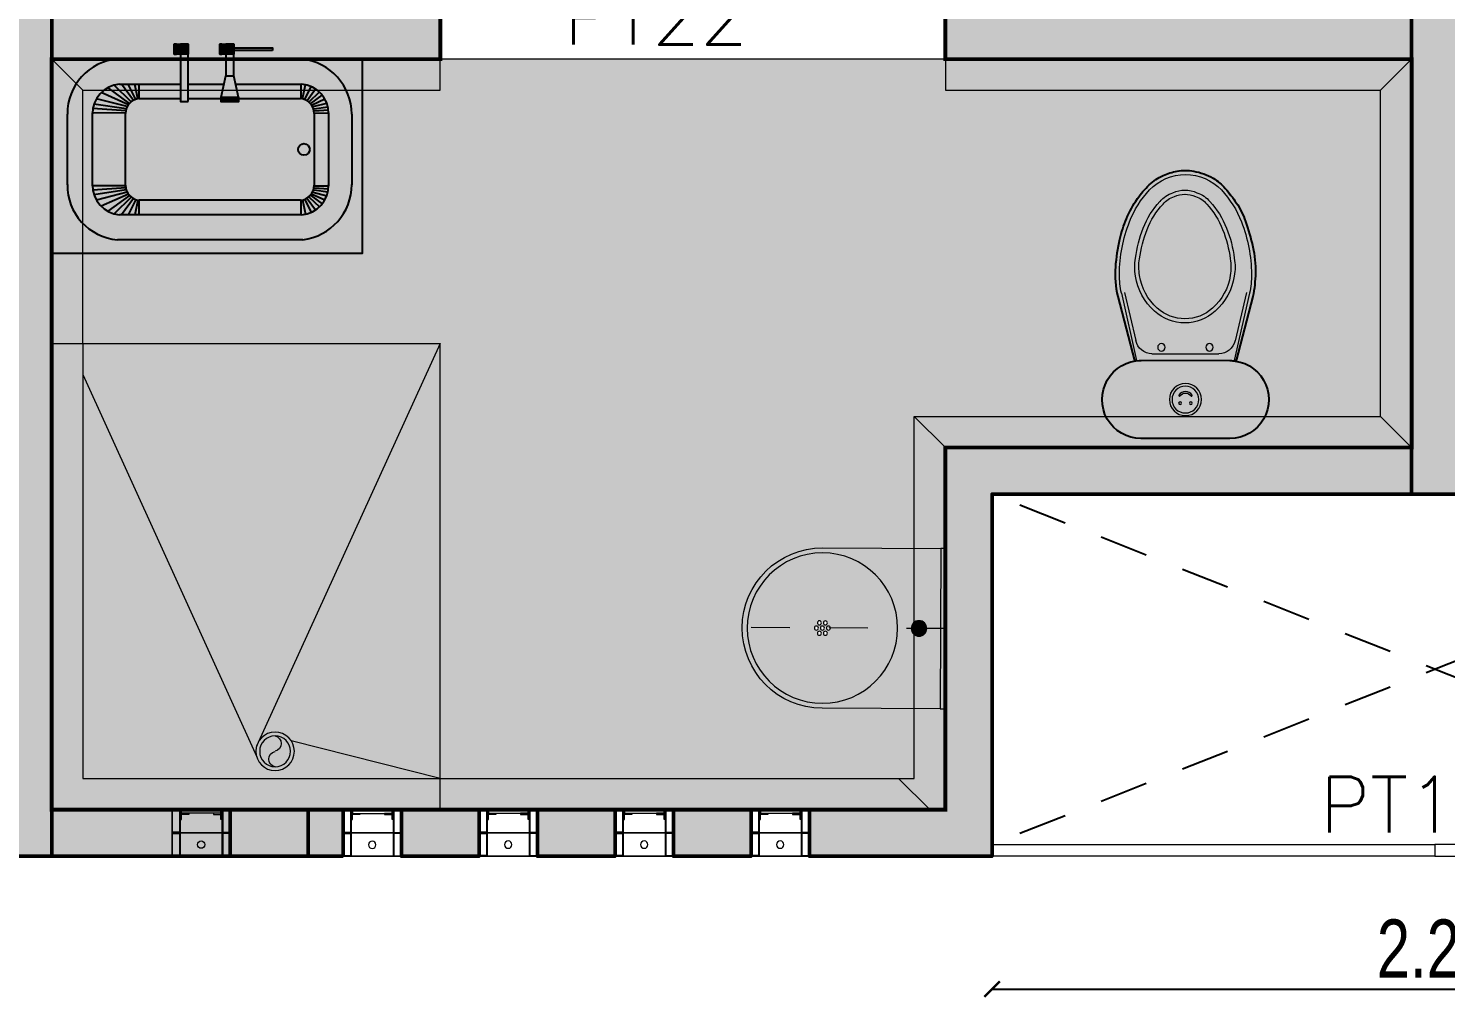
# Model space of a CAD drawing. Header units: metres. Extents: x 167 to 250, y 44 to 219.
# Drawn here: x 196.953 to 200.6, y 98.36 to 100.856 of the extents above; entities that cross this region are included whole.
import ezdxf

# ---------------------------------------------------------------- set-up
doc = ezdxf.new("R2010")
doc.units = ezdxf.units.M
doc.set_wipeout_variables(frame=1)
doc.linetypes.add('06-PT1-01$0$HIDDEN2', pattern=[0.1875, 0.125, -0.0625])
doc.linetypes.add('TRAZO_Y_PUNTO2', pattern=[0.5, 0.25, -0.125, 0, -0.125])
for name, color, linetype, lineweight in [('08', 8, 'Continuous', 0), ('A-MUEB-FIJO', 44, 'Continuous', 15), ('A-MURO', 7, 'Continuous', 50), ('A-PISO -ACHU', 55, 'Continuous', 0), ('A-PLAN-ACHU4', 251, 'Continuous', 5), ('A-PLAN-ACHU5', 252, 'Continuous', 5), ('A-PUER', 36, 'Continuous', 13), ('A_ACHURADO', 253, 'Continuous', 13), ('H_ACCESORIOS DESAGUES', 160, 'Continuous', 20), ('muros', 5, 'Continuous', 25), ('puntea', 253, '06-PT1-01$0$HIDDEN2', 25)]:
    doc.layers.add(name, color=color, linetype=linetype, lineweight=lineweight)
doc.layers.add('A_MOBILIARIO', color=8, linetype='Continuous')
doc.layers.add('A_TEXTO', color=130, linetype='Continuous')
doc.styles.add('CORDENADAS', font='romans.shx', dxfattribs={"height": 1})
doc.styles.add('ING_75', font='swisscl.ttf', dxfattribs={"height": 0.15})
doc.dimstyles.new('ESC_1_75_ING', dxfattribs={"dimtxt": 0.15, "dimasz": 0.04, "dimexe": 0, "dimexo": 0, "dimgap": 0.0263, "dimtad": 1, "dimzin": 4, "dimdsep": 46, "dimtxsty": 'ING_75', "dimblk": 'ARCHTICK', "dimcen": 0.06, "dimse1": 1, "dimse2": 1, "dimclrd": 256, "dimclre": 2, "dimclrt": 1, "dimadec": 0, "dimazin": 0, "dimtfac": 1, "dimtix": 1, "dimtmove": 2, "dimatfit": 3, "dimldrblk": 'ARCHTICK', "dimfxl": 0, "dimtvp": 1.75, "dimtolj": 1, "dimtzin": 4, "dimarcsym": 0})
pattern_1 = [(0, (0, -0.231), (0, 6.985), [5.08, -1.905]), (90, (0, -0.231), (-6.985, 4e-16), [5.08, -1.905])]
pattern_2 = [(0, (0, 0), (0, 6.985), [5.08, -1.905]), (90, (0, 0), (-6.985, 4e-16), [5.08, -1.905])]
pattern_3 = [(0, (5e-13, -0.625), (0, 6.985), [5.08, -1.905]), (90, (5e-13, -0.625), (-6.985, 4e-16), [5.08, -1.905])]

# ---------------------------------------------------------------- blocks, each defined once
blk = doc.blocks.new('Ventana')
at = {"layer": 'A-PLAN-ACHU4', "lineweight": 0}
blk.add_lwpolyline([(70.0113, 22.3045), (70.0113, 22.1845), (69.8613, 22.1845), (69.8613, 22.3045)], close=True, dxfattribs=at)
at = {"layer": 'A-PLAN-ACHU5', "lineweight": 0}
for points in [[(69.8613, 22.2445), (69.8613, 22.3045), (69.8822, 22.3045), (69.8822, 22.2445)], [(69.8628, 22.246), (69.8628, 22.303), (69.8807, 22.303), (69.8807, 22.246)], [(69.9076, 22.3045), (69.8822, 22.3045), (69.8822, 22.2791), (69.8854, 22.2791), (69.8854, 22.3013), (69.9076, 22.3013)], [(69.9905, 22.2445), (69.9905, 22.3045), (69.8822, 22.3045), (69.8822, 22.2445)], [(69.8854, 22.295), (69.9044, 22.295), (69.9044, 22.2918), (69.8854, 22.2918)], [(69.9651, 22.3045), (69.9905, 22.3045), (69.9905, 22.2791), (69.9873, 22.2791), (69.9873, 22.3013), (69.9651, 22.3013)], [(69.9873, 22.295), (69.9683, 22.295), (69.9683, 22.2918), (69.9873, 22.2918)], [(70.0113, 22.2445), (70.0113, 22.3045), (69.9905, 22.3045), (69.9905, 22.2445)], [(70.0098, 22.246), (70.0098, 22.303), (69.992, 22.303), (69.992, 22.246)], [(69.8613, 22.1845), (69.8613, 22.2445), (69.8822, 22.2445), (69.8822, 22.1845)], [(69.8628, 22.186), (69.8628, 22.243), (69.8807, 22.243), (69.8807, 22.186)], [(69.9905, 22.1845), (69.9905, 22.2445), (69.8822, 22.2445), (69.8822, 22.1845)], [(70.0113, 22.1845), (70.0113, 22.2445), (69.9905, 22.2445), (69.9905, 22.1845)], [(70.0098, 22.186), (70.0098, 22.243), (69.992, 22.243), (69.992, 22.186)]]:
    blk.add_lwpolyline(points, close=True, dxfattribs=at)
at = {"layer": 'A-PLAN-ACHU5', "lineweight": 0, "elevation": 0}
blk.add_lwpolyline([(69.8854, 22.3013), (69.9873, 22.3013), (69.9873, 22.295), (69.8854, 22.295)], close=True, dxfattribs=at)
at = {"layer": 'A-PLAN-ACHU5', "lineweight": 0}
blk.add_circle((69.9363, 22.2142), 0.00952, dxfattribs=at)
blk = doc.blocks.new('lavam_sm-001-p')
blk.add_wipeout([(0, 0.2065), (0.3165, 0.2065), (0.3402, 0.2051), (0.3583, 0.2022), (0.3818, 0.1959), (0.3995, 0.1891), (0.4136, 0.1823), (0.4256, 0.1753), (0.4448, 0.1618), (0.4518, 0.156), (0.4593, 0.1492), (0.4675, 0.1409), (0.4746, 0.1329), (0.4823, 0.123), (0.4965, 0.1012), (0.5002, 0.0944), (0.505, 0.0842), (0.5095, 0.0735), (0.5127, 0.0643), (0.5151, 0.0565), (0.5171, 0.0488), (0.5184, 0.0431), (0.5204, 0.0327), (0.5213, 0.0261), (0.5221, 0.0196), (0.5226, 0.0126), (0.5229, 0.006), (0.523, 0), (0.5225, -0.0138), (0.5216, -0.0242), (0.5201, -0.0343), (0.5194, -0.0382), (0.5182, -0.0444), (0.5168, -0.0502), (0.5117, -0.0673), (0.5117, -0.0673), (0.5094, -0.0736), (0.5075, -0.0784), (0.5053, -0.0837), (0.5025, -0.0896), (0.5007, -0.0933), (0.4974, -0.0995), (0.4949, -0.1039), (0.4862, -0.1176), (0.4818, -0.1238), (0.4798, -0.1264), (0.4798, -0.1264), (0.4749, -0.1325), (0.4724, -0.1354), (0.4693, -0.1389), (0.4664, -0.1421), (0.4626, -0.1459), (0.4564, -0.1519), (0.4537, -0.1543), (0.4479, -0.1593), (0.4432, -0.163), (0.4327, -0.1707), (0.4258, -0.1752), (0.4222, -0.1774), (0.4191, -0.1792), (0.4121, -0.183), (0.4085, -0.1849), (0.396, -0.1906), (0.396, -0.1906), (0.3806, -0.1963), (0.3751, -0.198), (0.3652, -0.2007), (0.3567, -0.2026), (0.3504, -0.2037), (0.3348, -0.2057), (0.3348, -0.2057), (0.2306, -0.2065), (0.2068, -0.2065), (0.1906, -0.2065), (0.1647, -0.2065), (0.139, -0.2065), (0, -0.2065)])
h = blk.add_hatch(color=255)
h.dxf.hatch_style = 1
h.paths.add_polyline_path([(0, 0.2065), (0.0129, 0.2065), (0.0129, -0.2065), (0, -0.2065)])
h = blk.add_hatch(color=255)
h.dxf.hatch_style = 1
edge = h.paths.add_edge_path()
edge.add_line((0.0129, 0.2065), (0.0129, -0.2065))
edge.add_line((0.0129, -0.2065), (0.3165, -0.2065))
edge.add_arc((0.3165, 0), 0.2065, 270, 450)
edge.add_line((0.3165, 0.2065), (0.0129, 0.2065))
edge = h.paths.add_edge_path(flags=16)
edge.add_arc((0.3165, 0), 0.1936, 0, 360)
h = blk.add_hatch(color=255)
h.dxf.hatch_style = 1
edge = h.paths.add_edge_path()
edge.add_arc((0.3165, 0), 0.1936, 0, 360)
edge = h.paths.add_edge_path(flags=16)
edge.add_arc((0.3088, 0.0134), 0.00516, 0, 360)
edge = h.paths.add_edge_path(flags=16)
edge.add_arc((0.3242, 0.0134), 0.00516, 0, 360)
edge = h.paths.add_edge_path(flags=17)
edge.add_arc((0.332, 0), 0.00516, 0, 360)
edge = h.paths.add_edge_path(flags=16)
edge.add_arc((0.3242, -0.0134), 0.00516, 0, 360)
edge = h.paths.add_edge_path(flags=16)
edge.add_arc((0.3088, -0.0134), 0.00516, 0, 360)
edge = h.paths.add_edge_path(flags=16)
edge.add_arc((0.301, 0), 0.00516, 0, 360)
edge = h.paths.add_edge_path(flags=17)
edge.add_arc((0.3165, 0), 0.00516, 0, 360)
h = blk.add_hatch(color=253)
h.dxf.hatch_style = 1
edge = h.paths.add_edge_path()
edge.add_arc((0.0679, 0), 0.02, 0, 360)
blk.add_lwpolyline([(0, 0.2065), (0.0129, 0.2065), (0.0129, -0.2065), (0, -0.2065)], close=True)
blk.add_lwpolyline([(0.0129, 0.2065), (0.0129, -0.2065), (0.3165, -0.2065, 1), (0.3165, 0.2065)], format="xyb", close=True)
at = {"color": 252, "linetype": 'TRAZO_Y_PUNTO2', "ltscale": 0.1}
blk.add_lwpolyline([(0, 0), (0.582, 0.0008)], dxfattribs=at)
for centre, radius in [((0.3165, 0), 0.1936), ((0.0679, 0), 0.02)]:
    blk.add_circle(centre, radius)
at = {"color": 251, "lineweight": 0}
for centre in [(0.301, 0), (0.3088, 0.0134), (0.3165, 0), (0.3242, 0.0134), (0.332, 0), (0.3088, -0.0134), (0.3242, -0.0134)]:
    blk.add_circle(centre, 0.00516, dxfattribs=at)
blk = doc.blocks.new('LAVACOLAS PLANTA')
at = {"layer": 'A_MOBILIARIO', "true_color": 0xffffff}
h = blk.add_hatch(color=7, dxfattribs=at)
h.dxf.hatch_style = 1
h.paths.add_polyline_path([(3251.4888, 1626.7587), (3251.4814, 1626.7587), (3251.4814, 1626.7237), (3251.4888, 1626.7237)])
h = blk.add_hatch(color=7, dxfattribs=at)
h.dxf.hatch_style = 1
h.paths.add_polyline_path([(3251.5027, 1626.7587), (3251.4888, 1626.7587), (3251.4888, 1626.7237), (3251.5027, 1626.7237)])
h = blk.add_hatch(color=7, dxfattribs=at)
h.dxf.hatch_style = 1
h.paths.add_polyline_path([(3251.5297, 1626.7587), (3251.5027, 1626.7587), (3251.5027, 1626.7237), (3251.5297, 1626.7237)])
h = blk.add_hatch(color=7, dxfattribs=at)
h.dxf.hatch_style = 1
h.paths.add_polyline_path([(3251.6454, 1626.7587), (3251.6379, 1626.7587), (3251.6379, 1626.7237), (3251.6454, 1626.7237)])
h = blk.add_hatch(color=7, dxfattribs=at)
h.dxf.hatch_style = 1
h.paths.add_polyline_path([(3251.6593, 1626.7587), (3251.6454, 1626.7587), (3251.6454, 1626.7237), (3251.6593, 1626.7237)])
h = blk.add_hatch(color=7, dxfattribs=at)
h.dxf.hatch_style = 1
h.paths.add_polyline_path([(3251.6862, 1626.7587), (3251.6593, 1626.7587), (3251.6593, 1626.7237), (3251.6862, 1626.7237)])
h = blk.add_hatch(color=7, dxfattribs=at)
h.dxf.hatch_style = 1
h.paths.add_polyline_path([(3251.8195, 1626.7454), (3251.6862, 1626.7454), (3251.6862, 1626.7371), (3251.8195, 1626.7371)])
h = blk.add_hatch(color=7, dxfattribs=at)
h.dxf.hatch_style = 1
h.paths.add_polyline_path([(3251.9217, 1626.707), (3251.2864, 1626.707, 0.396254), (3251.1131, 1626.5173), (3251.1131, 1626.2745, 0.395263), (3251.2855, 1626.0845), (3251.9245, 1626.0844, 0.377674), (3252.0933, 1626.276), (3252.0933, 1626.5157, 0.382911)])
h = blk.add_hatch(dxfattribs=at)
h.set_pattern_fill('ANGLE')
h.set_pattern_definition(pattern_1)
h.paths.add_polyline_path([(3251.4888, 1626.7178), (3251.4814, 1626.7178), (3251.4814, 1626.6828), (3251.4888, 1626.6828)])
h = blk.add_hatch(dxfattribs=at)
h.set_pattern_fill('ANGLE')
h.set_pattern_definition(pattern_3)
h.paths.add_polyline_path([(3251.4888, 1626.7178), (3251.4814, 1626.7178), (3251.4814, 1626.6828), (3251.4888, 1626.6828)])
h = blk.add_hatch(dxfattribs=at)
h.set_pattern_fill('ANGLE')
h.set_pattern_definition(pattern_1)
h.paths.add_polyline_path([(3251.5027, 1626.7178), (3251.4888, 1626.7178), (3251.4888, 1626.6828), (3251.5027, 1626.6828)])
h = blk.add_hatch(dxfattribs=at)
h.set_pattern_fill('ANGLE')
h.set_pattern_definition(pattern_3)
h.paths.add_polyline_path([(3251.5027, 1626.7178), (3251.4888, 1626.7178), (3251.4888, 1626.6828), (3251.5027, 1626.6828)])
h = blk.add_hatch(color=7, dxfattribs=at)
h.dxf.hatch_style = 1
h.paths.add_polyline_path([(3251.5297, 1626.7237), (3251.5027, 1626.7237), (3251.5027, 1626.5612), (3251.5297, 1626.5612)])
h = blk.add_hatch(dxfattribs=at)
h.set_pattern_fill('ANGLE')
h.set_pattern_definition(pattern_1)
h.paths.add_polyline_path([(3251.5297, 1626.7178), (3251.5027, 1626.7178), (3251.5027, 1626.6828), (3251.5297, 1626.6828)])
h = blk.add_hatch(dxfattribs=at)
h.set_pattern_fill('ANGLE')
h.set_pattern_definition(pattern_3)
h.paths.add_polyline_path([(3251.5297, 1626.7178), (3251.5027, 1626.7178), (3251.5027, 1626.6828), (3251.5297, 1626.6828)])
h = blk.add_hatch(dxfattribs=at)
h.set_pattern_fill('ANGLE')
h.set_pattern_definition(pattern_1)
h.paths.add_polyline_path([(3251.5297, 1626.6828), (3251.5027, 1626.6828), (3251.5027, 1626.5203), (3251.5297, 1626.5203)])
h = blk.add_hatch(dxfattribs=at)
h.set_pattern_fill('ANGLE')
h.set_pattern_definition(pattern_3)
h.paths.add_polyline_path([(3251.5297, 1626.6828), (3251.5027, 1626.6828), (3251.5027, 1626.5203), (3251.5297, 1626.5203)])
h = blk.add_hatch(dxfattribs=at)
h.set_pattern_fill('ANGLE')
h.set_pattern_definition(pattern_1)
h.paths.add_polyline_path([(3251.6454, 1626.7178), (3251.6379, 1626.7178), (3251.6379, 1626.6828), (3251.6454, 1626.6828)])
h = blk.add_hatch(dxfattribs=at)
h.set_pattern_fill('ANGLE')
h.set_pattern_definition(pattern_3)
h.paths.add_polyline_path([(3251.6454, 1626.7178), (3251.6379, 1626.7178), (3251.6379, 1626.6828), (3251.6454, 1626.6828)])
h = blk.add_hatch(dxfattribs=at)
h.set_pattern_fill('ANGLE')
h.set_pattern_definition(pattern_1)
h.paths.add_polyline_path([(3251.6593, 1626.7178), (3251.6454, 1626.7178), (3251.6454, 1626.6828), (3251.6593, 1626.6828)])
h = blk.add_hatch(dxfattribs=at)
h.set_pattern_fill('ANGLE')
h.set_pattern_definition(pattern_3)
h.paths.add_polyline_path([(3251.6593, 1626.7178), (3251.6454, 1626.7178), (3251.6454, 1626.6828), (3251.6593, 1626.6828)])
h = blk.add_hatch(color=7, dxfattribs=at)
h.dxf.hatch_style = 1
h.paths.add_polyline_path([(3251.6862, 1626.7237), (3251.6593, 1626.7237), (3251.6593, 1626.6497), (3251.6862, 1626.6497)])
h = blk.add_hatch(dxfattribs=at)
h.set_pattern_fill('ANGLE')
h.set_pattern_definition(pattern_1)
h.paths.add_polyline_path([(3251.6862, 1626.7178), (3251.6593, 1626.7178), (3251.6593, 1626.6828), (3251.6862, 1626.6828)])
h = blk.add_hatch(dxfattribs=at)
h.set_pattern_fill('ANGLE')
h.set_pattern_definition(pattern_3)
h.paths.add_polyline_path([(3251.6862, 1626.7178), (3251.6593, 1626.7178), (3251.6593, 1626.6828), (3251.6862, 1626.6828)])
h = blk.add_hatch(dxfattribs=at)
h.set_pattern_fill('ANGLE')
h.set_pattern_definition(pattern_1)
h.paths.add_polyline_path([(3251.6862, 1626.6828), (3251.6593, 1626.6828), (3251.6593, 1626.6087), (3251.6862, 1626.6087)])
h = blk.add_hatch(dxfattribs=at)
h.set_pattern_fill('ANGLE')
h.set_pattern_definition(pattern_3)
h.paths.add_polyline_path([(3251.6862, 1626.6828), (3251.6593, 1626.6828), (3251.6593, 1626.6087), (3251.6862, 1626.6087)])
h = blk.add_hatch(dxfattribs=at)
h.set_pattern_fill('ANGLE')
h.set_pattern_definition(pattern_1)
h.paths.add_polyline_path([(3251.8195, 1626.7044), (3251.6862, 1626.7044), (3251.6862, 1626.6961), (3251.8195, 1626.6961)])
h = blk.add_hatch(dxfattribs=at)
h.set_pattern_fill('ANGLE')
h.set_pattern_definition(pattern_3)
h.paths.add_polyline_path([(3251.8195, 1626.7044), (3251.6862, 1626.7044), (3251.6862, 1626.6961), (3251.8195, 1626.6961)])
h = blk.add_hatch(dxfattribs=at)
h.set_pattern_fill('ANGLE')
h.set_pattern_definition(pattern_2)
h.paths.add_polyline_path([(3252.0633, 1626.5221, 0.386522), (3251.9245, 1626.6706), (3251.2907, 1626.6707, 0.394923), (3251.1496, 1626.52), (3251.1496, 1626.2715, 0.390683), (3251.2884, 1626.1209), (3251.9245, 1626.1209, 0.394857), (3252.0633, 1626.2737)])
h = blk.add_hatch(dxfattribs=at)
h.set_pattern_fill('ANGLE')
h.set_pattern_definition(pattern_2)
h.paths.add_polyline_path([(3252.0633, 1626.5173, 0.395749), (3251.9245, 1626.6706), (3251.2892, 1626.6706, 0.397231), (3251.1496, 1626.5173), (3251.1496, 1626.2742, 0.395787), (3251.2884, 1626.1209), (3251.9245, 1626.1209, 0.394857), (3252.0633, 1626.2737)])
h = blk.add_hatch(color=7, dxfattribs=at)
h.dxf.hatch_style = 1
h.paths.add_polyline_path([(3251.6862, 1626.6497), (3251.6593, 1626.6497), (3251.6434, 1626.5762), (3251.7022, 1626.5762)])
h = blk.add_hatch(dxfattribs=at)
h.set_pattern_fill('ANGLE')
h.set_pattern_definition(pattern_1)
h.paths.add_polyline_path([(3251.6862, 1626.6087), (3251.6593, 1626.6087), (3251.6434, 1626.5353), (3251.7022, 1626.5353)])
h = blk.add_hatch(dxfattribs=at)
h.set_pattern_fill('ANGLE')
h.set_pattern_definition(pattern_3)
h.paths.add_polyline_path([(3251.6862, 1626.6087), (3251.6593, 1626.6087), (3251.6434, 1626.5353), (3251.7022, 1626.5353)])
h = blk.add_hatch(color=7, dxfattribs=at)
h.dxf.hatch_style = 1
h.paths.add_polyline_path([(3251.7022, 1626.5762), (3251.6434, 1626.5762), (3251.6434, 1626.5601), (3251.7022, 1626.5601)])
h = blk.add_hatch(dxfattribs=at)
h.set_pattern_fill('ANGLE')
h.set_pattern_definition(pattern_1)
h.paths.add_polyline_path([(3251.7022, 1626.5353), (3251.6434, 1626.5353), (3251.6434, 1626.5192), (3251.7022, 1626.5192)])
h = blk.add_hatch(dxfattribs=at)
h.set_pattern_fill('ANGLE')
h.set_pattern_definition(pattern_3)
h.paths.add_polyline_path([(3251.7022, 1626.5353), (3251.6434, 1626.5353), (3251.6434, 1626.5192), (3251.7022, 1626.5192)])
at = {"layer": 'A_MOBILIARIO'}
for points in [[(3251.5297, 1626.7587), (3251.5297, 1626.7237), (3251.4814, 1626.7237), (3251.4814, 1626.7587)], [(3251.4814, 1626.7587), (3251.4814, 1626.7237), (3251.4888, 1626.7237), (3251.4888, 1626.7587)], [(3251.5297, 1626.5612), (3251.5297, 1626.7587), (3251.5027, 1626.7587), (3251.5027, 1626.5612)], [(3251.6379, 1626.7587), (3251.6379, 1626.7237), (3251.6454, 1626.7237), (3251.6454, 1626.7587)], [(3251.6862, 1626.7587), (3251.6862, 1626.7237), (3251.6379, 1626.7237), (3251.6379, 1626.7587)], [(3251.8195, 1626.7371), (3251.6862, 1626.7371), (3251.6862, 1626.7454), (3251.8195, 1626.7454)], [(3251.6434, 1626.5762), (3251.7022, 1626.5762), (3251.7022, 1626.5601), (3251.6434, 1626.5601)]]:
    blk.add_lwpolyline(points, close=True, dxfattribs=at)
for points in [[(3251.6862, 1626.6497), (3251.6862, 1626.7587), (3251.6593, 1626.7587), (3251.6593, 1626.6497)], [(3251.2864, 1626.707), (3251.5027, 1626.707)], [(3251.5297, 1626.707), (3251.6593, 1626.707)], [(3251.6862, 1626.707), (3251.9217, 1626.707)], [(3251.6434, 1626.5762), (3251.6593, 1626.6497)], [(3251.6593, 1626.6497), (3251.6862, 1626.6497)], [(3251.7022, 1626.5762), (3251.6862, 1626.6497)], [(3251.3234, 1626.55), (3251.2295, 1626.5918)], [(3251.3269, 1626.5543), (3251.2526, 1626.6089)], [(3251.3329, 1626.5599), (3251.2739, 1626.6174)], [(3251.2925, 1626.6207), (3251.5027, 1626.6207)], [(3251.3404, 1626.5649), (3251.2998, 1626.6207)], [(3251.3485, 1626.5684), (3251.3227, 1626.6207)], [(3251.3562, 1626.5703), (3251.345, 1626.6207)], [(3251.3606, 1626.5709), (3251.3606, 1626.6207)], [(3251.5297, 1626.6207), (3251.653, 1626.6207)], [(3251.6925, 1626.6207), (3251.9204, 1626.6207)], [(3251.9188, 1626.5709), (3251.9188, 1626.6207)], [(3251.9231, 1626.5703), (3251.9339, 1626.6187)], [(3251.9309, 1626.5684), (3251.9527, 1626.6126)], [(3251.9389, 1626.5649), (3251.9678, 1626.6045)], [(3251.9464, 1626.5599), (3251.9813, 1626.5938)], [(3251.3144, 1626.5284), (3251.2009, 1626.5365)], [(3251.316, 1626.5353), (3251.2047, 1626.5517)], [(3251.3194, 1626.5435), (3251.2132, 1626.5707)], [(3251.3606, 1626.5709), (3251.5027, 1626.5709)], [(3251.5297, 1626.5709), (3251.6434, 1626.5709)], [(3251.6593, 1626.5762), (3251.6862, 1626.5762)], [(3251.7022, 1626.5709), (3251.9164, 1626.5709)], [(3251.9525, 1626.5543), (3251.9914, 1626.5829)], [(3251.956, 1626.55), (3252.0003, 1626.5697)], [(3251.96, 1626.5435), (3252.0069, 1626.5555)], [(3251.9634, 1626.5353), (3252.0108, 1626.5423)], [(3251.1131, 1626.2742), (3251.1131, 1626.5173)], [(3251.1996, 1626.2697), (3251.1996, 1626.5217)], [(3251.3137, 1626.5212), (3251.1996, 1626.5217)], [(3251.3137, 1626.267), (3251.3137, 1626.5191)], [(3251.9633, 1626.5217), (3251.9633, 1626.2697)], [(3251.965, 1626.5284), (3252.0127, 1626.5318)], [(3251.9657, 1626.5212), (3252.0133, 1626.5214)], [(3252.0133, 1626.5217), (3252.0133, 1626.2697)], [(3252.0933, 1626.5173), (3252.0933, 1626.2742)], [(3251.3137, 1626.2702), (3251.1996, 1626.2697)], [(3251.3144, 1626.263), (3251.2009, 1626.255)], [(3251.316, 1626.2561), (3251.2047, 1626.2397)], [(3251.3194, 1626.2479), (3251.2132, 1626.2208)], [(3251.96, 1626.2479), (3252.0069, 1626.2359)], [(3251.9634, 1626.2561), (3252.0108, 1626.2491)], [(3251.965, 1626.263), (3252.0127, 1626.2596)], [(3251.9657, 1626.2702), (3252.0133, 1626.27)], [(3251.3234, 1626.2415), (3251.2295, 1626.1997)], [(3251.3269, 1626.2372), (3251.2526, 1626.1825)], [(3251.3329, 1626.2315), (3251.2739, 1626.174)], [(3251.3404, 1626.2266), (3251.2998, 1626.1707)], [(3251.3485, 1626.223), (3251.3227, 1626.1707)], [(3251.3562, 1626.2211), (3251.345, 1626.1707)], [(3251.3606, 1626.1709), (3251.3606, 1626.2207)], [(3251.9164, 1626.2206), (3251.3606, 1626.2206)], [(3251.9188, 1626.1709), (3251.9188, 1626.2207)], [(3251.9231, 1626.2211), (3251.9339, 1626.1727)], [(3251.9309, 1626.223), (3251.9527, 1626.1788)], [(3251.9389, 1626.2266), (3251.9678, 1626.187)], [(3251.9464, 1626.2315), (3251.9813, 1626.1976)], [(3251.9525, 1626.2372), (3251.9914, 1626.2086)], [(3251.956, 1626.2415), (3252.0003, 1626.2218)], [(3251.9204, 1626.1707), (3251.2925, 1626.1707)], [(3251.9245, 1626.0844), (3251.2855, 1626.0845)]]:
    blk.add_lwpolyline(points, dxfattribs=at)
blk.add_circle((3251.9283, 1626.3957), 0.0199, dxfattribs=at)
for centre, radius, start, end in [((3251.3007, 1626.52), 0.1876, 94.3534, 180.8181), ((3251.901, 1626.5157), 0.1924, 0.4751, 83.8077), ((3251.3007, 1626.52), 0.1011, 94.641, 181.0131), ((3251.9123, 1626.52), 0.1011, 358.9869, 85.359), ((3251.3648, 1626.52), 0.0511, 94.641, 181.0131), ((3251.9123, 1626.52), 0.0511, 358.9869, 85.359), ((3251.3007, 1626.2715), 0.1876, 178.9869, 265.359), ((3251.3007, 1626.2715), 0.1011, 178.9869, 265.359), ((3251.3648, 1626.2715), 0.0511, 178.9869, 265.359), ((3251.9123, 1626.2715), 0.0511, 274.641, 1.0131), ((3251.9123, 1626.2715), 0.1011, 274.641, 1.0131), ((3251.9001, 1626.276), 0.1932, 277.239, 359.6001)]:
    blk.add_arc(centre, radius, start, end, dxfattribs=at)
blk = doc.blocks.new('sifon')
at = {"lineweight": 0, "transparency": 33554508}
blk.add_hatch(color=252, dxfattribs=at).paths.add_polyline_path([(0, 0, -0.810345), (0, 0.0397, -1), (0, -0.0397, 0.786303)])
at = {"color": 252, "lineweight": 0}
for radius in [0.0495, 0.0397]:
    blk.add_circle((0, 0), radius, dxfattribs=at)
for centre, radius, start, end in [((0.0042, 0.0199, 0), 0.0203, 101.9608, 258.0384), ((-0.0048, -0.0199, 0), 0.0204, 283.6434, 76.3558)]:
    blk.add_arc(centre, radius, start, end, dxfattribs=at)
blk = doc.blocks.new('Baño Niño')
at = {"layer": 'A_ACHURADO', "true_color": 0xffffff}
h = blk.add_hatch(color=7, dxfattribs=at)
h.dxf.hatch_style = 1
h.paths.add_polyline_path([(0.0829, -0.005), (-0.0829, -0.005, 1), (-0.0829, -0.1502), (0.0829, -0.1502, 1)])
h.paths.add_polyline_path([(0.0947, -0.1502), (-0.0947, -0.1502), (-0.1257, -0.2696, 0.041632), (-0.1302, -0.3001, 0.015351), (-0.1305, -0.3113, 0.012293), (-0.1301, -0.3252, 0.03871), (-0.1223, -0.3769, 0.032417), (-0.1113, -0.4119, 0.004366), (-0.11, -0.415, 0.05095), (-0.0896, -0.4525, 0.033971), (-0.0732, -0.4726, 0.012034), (-0.0676, -0.4783, 0.07869), (-0.0418, -0.4956, 0.061763), (-0.0155, -0.5037, 0.039178), (0, -0.5049, 0.039109), (0.0155, -0.5037, 0.089224), (0.0514, -0.4906, 0.068002), (0.0723, -0.4737, 0.003797), (0.0742, -0.4715, 0.030058), (0.0947, -0.4447, 0.050849), (0.112, -0.4099, 0.027883), (0.1255, -0.3625, 0.043283), (0.1305, -0.3138, 0.046588), (0.1257, -0.2696)])
for points in [[(0.0829, -0.1502, 1), (0.0829, -0.005), (-0.0829, -0.005, 1), (-0.0829, -0.1502)], [(-0.091, -0.1502), (-0.0947, -0.1502), (-0.1257, -0.2696, 0.075478), (-0.1301, -0.3252, 0.03871), (-0.1223, -0.3769, 0.043116), (-0.11, -0.415, 0.05095), (-0.0896, -0.4525, 0.051053), (-0.0676, -0.4783, 0.086604), (-0.0418, -0.4956, 0.061763), (-0.0155, -0.5037, 0.08632), (0.0155, -0.5037, 0.089224), (0.0514, -0.4906, 0.08292), (0.0742, -0.4715, 0.030058), (0.0947, -0.4447, 0.064909), (0.112, -0.4101, 0.02795), (0.1255, -0.3625, 0.059134), (0.1305, -0.3138, 0.046588), (0.1257, -0.2696), (0.0947, -0.1502), (0.091, -0.1502)]]:
    blk.add_lwpolyline(points, format="xyb")
at = {"layer": '08'}
for p, q in [((-0.0947, -0.1502), (-0.1257, -0.2696)), ((-0.1196, -0.276), (-0.091, -0.1502)), ((-0.0947, -0.1502), (0.0947, -0.1502)), ((0.0864, -0.1502), (-0.0864, -0.1502)), ((0.1196, -0.276), (0.091, -0.1502)), ((-0.0625, -0.1631), (0.0625, -0.1631)), ((-0.1136, -0.2773), (-0.0925, -0.1875)), ((0.1136, -0.2773), (0.0925, -0.1875))]:
    blk.add_line(p, q, dxfattribs=at)
blk.add_lwpolyline([(-0.0123, -0.0859, -1), (-0.0101, -0.0844, 0.532505), (0.0101, -0.0844, -1), (0.0123, -0.0859, -0.532505)], format="xyb", close=True, dxfattribs=at)
for centre, radius in [((0, -0.0776), 0.03), ((0, -0.0776), 0.025), ((-0.0101, -0.0708), 0.00261), ((0.0101, -0.0708), 0.00261), ((-0.0449, -0.1751), 0.00691), ((0.0449, -0.1751), 0.00691)]:
    blk.add_circle(centre, radius, dxfattribs=at)
for centre, radius, start, end in [((-0.0625, -0.1938), 0.0306, 90, 168.2955), ((0.0625, -0.1938), 0.0306, 11.7045, 90), ((-0.0007, -0.3055), 0.0849, 90.22, 132.0881), ((-0.0007, -0.3055), 0.0773, 90.22, 132.1143), ((-0.0014, -0.3055), 0.0849, 47.9119, 89.78), ((-0.0014, -0.3055), 0.0773, 47.8857, 89.78), ((0.0146, -0.324), 0.1089, 131.5556, 171.5984), ((0.0146, -0.324), 0.1013, 131.5355, 171.6682), ((-0.0167, -0.324), 0.1013, 8.3318, 48.4645), ((-0.0167, -0.324), 0.1089, 8.4016, 48.4444), ((0.0504, -0.3113), 0.1809, 166.7026, 180), ((0.0504, -0.3113), 0.1736, 168.2955, 180), ((-0.0504, -0.3113), 0.1736, 0, 11.7045), ((-0.0504, -0.3113), 0.1809, 0, 13.2974), ((0.1526, -0.3093), 0.2831, 180.4, 201.2568), ((0.1526, -0.3093), 0.2757, 180.4107, 201.2568), ((-0.0008, -0.3248), 0.0938, 169.7483, 190.0458), ((-0.0008, -0.3248), 0.0862, 169.6666, 190.1778), ((-0.0013, -0.3248), 0.0862, 349.8222, 10.3334), ((-0.0013, -0.3248), 0.0938, 349.9542, 10.2517), ((-0.1526, -0.3093), 0.2757, 338.7432, 359.5893), ((-0.1526, -0.3093), 0.2831, 338.7432, 359.6), ((0.1293, -0.3137), 0.2242, 187.0265, 201.9681), ((0.1293, -0.3137), 0.2165, 186.9727, 201.9889), ((-0.1314, -0.3137), 0.2165, 338.0111, 353.0273), ((-0.1314, -0.3137), 0.2242, 338.0319, 352.9735), ((0.0602, -0.3449), 0.1409, 200.7562, 223.6176), ((-0.0624, -0.3449), 0.1409, 316.3824, 339.2438), ((0.0669, -0.3426), 0.1912, 201.2568, 223.2845), ((0.0669, -0.3426), 0.1838, 201.2568, 223.2845), ((0.0602, -0.3449), 0.1485, 200.788, 223.4696), ((-0.0624, -0.3449), 0.1485, 316.5304, 339.212), ((-0.0669, -0.3426), 0.1838, 316.7155, 338.7432), ((-0.0669, -0.3426), 0.1912, 316.7155, 338.7432), ((-0.0097, -0.4173), 0.0481, 218.1678, 253.4343), ((-0.0097, -0.4173), 0.0405, 217.6826, 254.1454), ((0.0076, -0.4173), 0.0405, 285.8546, 322.3174), ((0.0076, -0.4173), 0.0481, 286.5657, 321.8322), ((0, -0.4056), 0.0993, 223.2845, 270), ((0, -0.4056), 0.0919, 223.2845, 270), ((0, -0.4112), 0.0572, 245.849, 268.9719), ((0, -0.4112), 0.0496, 245.2602, 268.9719), ((-0.0021, -0.4112), 0.0496, 271.0281, 294.7398), ((-0.0021, -0.4112), 0.0572, 271.0281, 294.151), ((0, -0.4056), 0.0919, 270, 316.7155), ((0, -0.4056), 0.0993, 270, 316.7155)]:
    blk.add_arc(centre, radius, start, end, dxfattribs=at)
blk = doc.blocks.new('_ArchTick')
at = {"color": 0, "linetype": 'ByBlock', "const_width": 0.15}
blk.add_lwpolyline([(-0.5, -0.5), (0.5, 0.5)], dxfattribs=at)
blk = doc.blocks.new('*D843')
at = {"layer": 'Defpoints', "color": 0, "transparency": 16777216}
for p in [(199.433, 98.7247), (201.713, 98.7247), (201.713, 98.3826)]:
    blk.add_point(p, dxfattribs=at)
at = {"layer": 'muros', "lineweight": -2, "transparency": 16777216}
blk.add_line((199.433, 98.3826), (201.713, 98.3826), dxfattribs=at)
at = {"layer": 'muros', "lineweight": -2, "transparency": 16777216, "xscale": 0.04, "yscale": 0.04, "zscale": 0.04, "rotation": 180}
blk.add_blockref('_ArchTick', (199.433, 98.3826), dxfattribs=at)
at = {"layer": 'muros', "lineweight": -2, "transparency": 16777216, "xscale": 0.04, "yscale": 0.04, "zscale": 0.04}
blk.add_blockref('_ArchTick', (201.713, 98.3826), dxfattribs=at)
at = {"layer": 'muros', "color": 1, "transparency": 16777216, "insert": (200.573, 98.4857), "char_height": 0.15, "attachment_point": 5, "style": 'ING_75'}
blk.add_mtext('\\A1;2.28', dxfattribs=at)

msp = doc.modelspace()

# ---------------------------------------------------------------- hatches: boundary and pattern name
at = {"layer": 'A-PISO -ACHU', "true_color": 0xc3d9df, "transparency": 33554534}
h = msp.add_hatch(color=254, dxfattribs=at)
h.dxf.hatch_style = 1
h.paths.add_polyline_path([(199.313, 98.8447), (199.313, 99.7769), (200.513, 99.7769), (200.513, 100.7769), (199.313, 100.7769), (198.013, 100.7769), (197.013, 100.7769), (197.013, 98.8447)])
at = {"layer": 'A-PLAN-ACHU5'}
h = msp.add_hatch(dxfattribs=at)
h.set_pattern_fill('AR-CONC', color=256, scale=0.0005, angle=180)
h.set_pattern_definition([(230, (216.02908, -81.53634), (-0.091092334, 0.007969543), [0.009525, -0.104775]), (175, (216.02908, -81.53634), (0.01762171, -0.095528423), [0.00762, -0.08382029]), (280.451445, (216.02149, -81.53567), (-0.073470624, -0.087558876), [0.008095004, -0.08904512]), (226.1842, (216.02908, -81.56174), (-0.13553952, 0.021021164), [0.0142875, -0.1571625]), (276.63556, (216.01779, -81.55998), (-0.11870207, -0.12371306), [0.01214251, -0.1335678]), (171.18415, (216.02908, -81.56174), (-0.11870207, -0.12371306), [0.01142998, -0.12572987]), (201, (216.01638, -81.55539), (-0.075807196, 0.0511326), [0.009525, -0.104775]), (146, (216.01638, -81.55539), (-0.030901014, -0.092093983), [0.00762, -0.08382]), (251.451445, (216.01006, -81.551126), (-0.10670821, -0.040961384), [0.008095004, -0.08904497]), (217.5, (216.02908, -81.536337), (-0.0015443016, -0.0422775194), [0, -0.082804, 0, -0.08509, 0, -0.0841375]), (187.5, (216.02908, -81.536337), (-0.033409831, -0.050090287), [0, -0.048514, 0, -0.080899, 0, -0.0320675]), (147.5, (216.057402, -81.536337), (-0.0677952976, 0.002864372), [0, -0.03175, 0, -0.09906, 0, -0.131445]), (137.5, (216.0701, -81.536337), (-0.07406459, -0.012713246), [0, -0.041275, 0, -0.065786, 0, -0.093345])])
h.paths.add_polyline_path([(194.593, 100.8969), (193.393, 100.8969), (193.393, 102.8969), (194.643, 102.8969), (194.643, 103.0169), (193.273, 103.0169), (193.273, 99.6569), (194.473, 99.6569), (194.473, 98.7247), (194.943, 98.7247), (194.943, 98.8447), (194.593, 98.8449), (194.593, 99.7769), (193.393, 99.7769), (193.393, 100.7769), (194.593, 100.7769)])
h.paths.add_polyline_path([(195.293, 98.8447), (195.093, 98.8447), (195.093, 98.7247), (195.293, 98.7247)])
h.paths.add_polyline_path([(195.643, 98.8447), (195.443, 98.8447), (195.443, 98.7247), (195.643, 98.7247)])
h.paths.add_polyline_path([(195.993, 98.8447), (195.793, 98.8447), (195.793, 98.7247), (195.993, 98.7247)], flags=17)
h.paths.add_polyline_path([(197.013, 103.0169), (195.643, 103.0169), (195.643, 102.8969), (196.893, 102.8969), (196.893, 100.8969), (195.893, 100.8969), (195.893, 100.7769), (196.893, 100.7769), (196.893, 98.8447), (196.143, 98.8447), (196.143, 98.7247), (197.013, 98.7247)])
h = msp.add_hatch(dxfattribs=at)
h.set_pattern_fill('AR-CONC', color=256, scale=0.0005, angle=180)
h.set_pattern_definition([(230, (223.26908, -81.53634), (-0.091092334, 0.007969543), [0.009525, -0.104775]), (175, (223.26908, -81.53634), (0.01762171, -0.095528423), [0.00762, -0.08382029]), (280.451445, (223.26149, -81.53567), (-0.073470624, -0.087558876), [0.008095004, -0.08904512]), (226.1842, (223.26908, -81.56174), (-0.13553952, 0.021021164), [0.0142875, -0.1571625]), (276.63556, (223.25779, -81.55998), (-0.11870207, -0.12371306), [0.01214251, -0.1335678]), (171.18415, (223.26908, -81.56174), (-0.11870207, -0.12371306), [0.01142998, -0.12572987]), (201, (223.25638, -81.55539), (-0.075807196, 0.0511326), [0.009525, -0.104775]), (146, (223.25638, -81.55539), (-0.030901014, -0.092093983), [0.00762, -0.08382]), (251.451445, (223.25006, -81.551126), (-0.10670821, -0.040961384), [0.008095004, -0.08904497]), (217.5, (223.26908, -81.536337), (-0.0015443016, -0.0422775194), [0, -0.082804, 0, -0.08509, 0, -0.0841375]), (187.5, (223.26908, -81.536337), (-0.033409831, -0.050090287), [0, -0.048514, 0, -0.080899, 0, -0.0320675]), (147.5, (223.297402, -81.536337), (-0.0677952976, 0.002864372), [0, -0.03175, 0, -0.09906, 0, -0.131445]), (137.5, (223.3101, -81.536337), (-0.07406459, -0.012713246), [0, -0.041275, 0, -0.065786, 0, -0.093345])])
h.paths.add_polyline_path([(201.833, 100.8969), (200.633, 100.8969), (200.633, 102.8969), (201.883, 102.8969), (201.883, 103.0169), (200.513, 103.0169), (200.513, 99.6569), (201.713, 99.6569), (201.713, 98.7247), (202.183, 98.7247), (202.183, 98.8447), (201.833, 98.8449), (201.833, 99.7769), (200.633, 99.7769), (200.633, 100.7769), (201.833, 100.7769)])
h.paths.add_polyline_path([(202.533, 98.8447), (202.333, 98.8447), (202.333, 98.7247), (202.533, 98.7247)])
h.paths.add_polyline_path([(202.883, 98.8447), (202.683, 98.8447), (202.683, 98.7247), (202.883, 98.7247)])
h.paths.add_polyline_path([(203.233, 98.8447), (203.033, 98.8447), (203.033, 98.7247), (203.233, 98.7247)], flags=17)
h.paths.add_polyline_path([(204.253, 103.0169), (202.883, 103.0169), (202.883, 102.8969), (204.133, 102.8969), (204.133, 100.8969), (203.133, 100.8969), (203.133, 100.7769), (204.133, 100.7769), (204.133, 98.8447), (203.383, 98.8447), (203.383, 98.7247), (204.253, 98.7247)])
at = {"layer": 'A_MOBILIARIO', "true_color": 0xffffff}
h = msp.add_hatch(color=7, dxfattribs=at)
h.dxf.hatch_style = 1
h.paths.add_polyline_path([(197.013, 100.7769), (197.013, 100.2769), (197.813, 100.2769), (197.813, 100.7769)])

# ---------------------------------------------------------------- linework, layer by layer
at = {"color": 252, "lineweight": 0}
for p, q in [((198.013, 100.0447), (197.5403, 99.0081)), ((197.093, 99.9647), (197.5406, 98.9804)), ((198.013, 98.9247), (197.6295, 99.0215))]:
    msp.add_line(p, q, dxfattribs=at)
at = {"color": 1, "true_color": 0xff0f0f}
msp.add_lwpolyline([(199.6793, 100.7769), (199.313, 100.7769)], dxfattribs=at)
at = {"layer": 'A-MURO'}
for points in [[(196.143, 98.7247), (197.013, 98.7247), (197.013, 103.0169), (195.643, 103.0169), (195.643, 102.8969), (196.893, 102.8969), (196.893, 100.8969), (195.893, 100.8969), (195.893, 100.7769), (196.893, 100.7769), (196.893, 98.8447), (196.143, 98.8447), (196.143, 98.7245)], [(197.763, 98.7247), (196.893, 98.7247), (196.893, 103.0169), (198.263, 103.0169), (198.263, 102.8969), (197.013, 102.8969), (197.013, 100.8969), (198.013, 100.8969), (198.013, 100.7769), (197.013, 100.7769), (197.013, 98.8447), (197.763, 98.8447), (197.763, 98.7245)], [(202.183, 98.8447), (202.183, 98.7247), (201.713, 98.7247), (201.713, 99.6569), (200.513, 99.6569), (200.513, 103.0169), (201.883, 103.0169), (201.883, 102.8969), (200.633, 102.8969), (200.633, 100.8969), (201.833, 100.8969), (201.833, 100.7769), (200.633, 100.7769), (200.633, 99.7769), (201.833, 99.7769), (201.833, 98.8449), (202.183, 98.8447)]]:
    msp.add_lwpolyline(points, dxfattribs=at)
for points in [[(197.4727, 98.8447), (197.6727, 98.8447), (197.6727, 98.7247), (197.4727, 98.7247)], [(198.113, 98.8447), (197.913, 98.8447), (197.913, 98.7247), (198.113, 98.7247)], [(198.463, 98.8447), (198.263, 98.8447), (198.263, 98.7247), (198.463, 98.7247)], [(198.813, 98.8447), (198.613, 98.8447), (198.613, 98.7247), (198.813, 98.7247)]]:
    msp.add_lwpolyline(points, close=True, dxfattribs=at)
at = {"layer": 'A-PISO -ACHU', "lineweight": 0}
msp.add_line((199.1927, 98.9247), (199.2727, 98.8447), dxfattribs=at)
for points in [[(197.093, 100.6969), (197.013, 100.7769)], [(197.0929, 100.0447), (197.093, 100.6969), (198.013, 100.6969), (198.013, 100.7769)], [(199.313, 100.7769), (198.013, 100.7769)], [(197.013, 100.0447), (198.013, 100.0447)], [(198.013, 98.8447), (198.013, 100.0447)], [(199.313, 99.7769), (199.233, 99.8569)], [(200.4328, 99.8569), (200.513, 99.7769)]]:
    msp.add_lwpolyline(points, dxfattribs=at)
msp.add_lwpolyline([(199.313, 100.7769), (199.313, 100.6969), (200.433, 100.6969), (200.513, 100.7769)], close=True, dxfattribs=at)
at = {"layer": 'A-PUER', "linetype": 'Continuous', "lineweight": 0}
for points in [[(200.573, 98.7247), (199.433, 98.7247), (199.433, 98.7547), (200.573, 98.7547)], [(200.573, 98.7247), (201.713, 98.7247), (201.713, 98.7547), (200.573, 98.7547)]]:
    msp.add_lwpolyline(points, close=True, dxfattribs=at)
at = {"layer": 'A_MOBILIARIO'}
msp.add_lwpolyline([(197.013, 100.7769), (197.013, 100.2769), (197.813, 100.2769), (197.813, 100.7769)], close=True, dxfattribs=at)
at = {"layer": 'puntea'}
for p, q in [((201.713, 98.7547), (199.433, 99.6569)), ((201.713, 99.6569), (199.433, 98.7547))]:
    msp.add_line(p, q, dxfattribs=at)

# ---------------------------------------------------------------- block references
at = {"color": 1, "true_color": 0xff0f0f}
msp.add_blockref('Ventana', (127.4614, 76.5403), dxfattribs=at)
at = {"color": 1, "true_color": 0xff0f0f, "xscale": -1}
for p in [(267.7743, 76.54), (268.1243, 76.5403), (268.4743, 76.5403), (268.8243, 76.5403)]:
    msp.add_blockref('Ventana', p, dxfattribs=at)
at = {"layer": 'A_MOBILIARIO', "xscale": 0.7469382635246781, "yscale": 0.7469382635246781, "zscale": 0.7469382635246781}
msp.add_blockref('LAVACOLAS PLANTA', (-2231.3274, -1114.2728), dxfattribs=at)
at = {"layer": 'A_MOBILIARIO', "xscale": -1.38, "yscale": 1.38, "zscale": 1.38, "rotation": 179.9902286147121}
msp.add_blockref('Baño Niño', (199.9308, 99.7933), dxfattribs=at)
at = {"layer": 'H_ACCESORIOS DESAGUES', "xscale": -1, "rotation": 180}
msp.add_blockref('sifon', (197.588, 98.9947), dxfattribs=at)

# ---------------------------------------------------------------- texts
at = {"layer": 'A_TEXTO', "color": 2, "char_height": 0.143455, "attachment_point": 1, "style": 'CORDENADAS'}
for s, insert in [('\\pxqc;  PT22', (197.7541, 100.958)), ('\\pxqc;  PT13', (199.6995, 98.9291))]:
    msp.add_mtext_dynamic_manual_height_columns(s, width=1.43109, gutter_width=10.719, heights=[0], dxfattribs=dict(at, insert=insert))

# ---------------------------------------------------------------- dimensions: what is measured, and where the dimension line sits
at = {"layer": 'muros', "color": 114, "true_color": 0x139b48}
dim = msp.add_linear_dim(base=(201.713, 98.3826), p1=(199.433, 98.7247), p2=(201.713, 98.7247), dimstyle='ESC_1_75_ING', dxfattribs=at)
dim.commit()
dim.dimension.update_dxf_attribs({"geometry": '*D843', "text_midpoint": (200.573, 98.4857)})

# ---------------------------------------------------------------- next in the draw order: block references
at = {"layer": 'A-MUEB-FIJO', "xscale": -1, "rotation": 359.765639511954}
msp.add_blockref('lavam_sm-001-p', (199.313, 99.3108), dxfattribs=at)

# ---------------------------------------------------------------- next in the draw order: hatches: boundary and pattern name
at = {"layer": 'A-PLAN-ACHU5'}
h = msp.add_hatch(dxfattribs=at)
h.set_pattern_fill('AR-CONC', color=256, scale=0.0005, angle=180)
h.set_pattern_definition([(230, (215.90908, -81.53634), (-0.091092334, 0.007969543), [0.009525, -0.104775]), (175, (215.90908, -81.53634), (0.01762171, -0.095528423), [0.00762, -0.08382029]), (280.451445, (215.90149, -81.53567), (-0.073470624, -0.087558876), [0.008095004, -0.08904512]), (226.1842, (215.90908, -81.56174), (-0.13553952, 0.021021164), [0.0142875, -0.1571625]), (276.63556, (215.89779, -81.55998), (-0.11870207, -0.12371306), [0.01214251, -0.1335678]), (171.18415, (215.90908, -81.56174), (-0.11870207, -0.12371306), [0.01142998, -0.12572987]), (201, (215.89638, -81.55539), (-0.075807196, 0.0511326), [0.009525, -0.104775]), (146, (215.89638, -81.55539), (-0.030901014, -0.092093983), [0.00762, -0.08382]), (251.451445, (215.89006, -81.551126), (-0.10670821, -0.040961384), [0.008095004, -0.08904497]), (217.5, (215.90908, -81.536337), (-0.0015443016, -0.0422775194), [0, -0.082804, 0, -0.08509, 0, -0.0841375]), (187.5, (215.90908, -81.536337), (-0.033409831, -0.050090287), [0, -0.048514, 0, -0.080899, 0, -0.0320675]), (147.5, (215.937402, -81.536337), (-0.0677952976, 0.002864372), [0, -0.03175, 0, -0.09906, 0, -0.131445]), (137.5, (215.9501, -81.536337), (-0.07406459, -0.012713246), [0, -0.041275, 0, -0.065786, 0, -0.093345])])
h.paths.add_polyline_path([(199.313, 100.8969), (200.513, 100.8969), (200.513, 102.8969), (199.263, 102.8969), (199.263, 103.0169), (200.633, 103.0169), (200.633, 99.6569), (199.433, 99.6569), (199.433, 98.7247), (198.963, 98.7247), (198.963, 98.8447), (199.313, 98.8449), (199.313, 99.7769), (200.513, 99.7769), (200.513, 100.7769), (199.313, 100.7769)])
h.paths.add_polyline_path([(198.613, 98.8447), (198.813, 98.8447), (198.813, 98.7247), (198.613, 98.7247)])
h.paths.add_polyline_path([(198.263, 98.8447), (198.463, 98.8447), (198.463, 98.7247), (198.263, 98.7247)])
h.paths.add_polyline_path([(197.913, 98.8447), (198.113, 98.8447), (198.113, 98.7247), (197.913, 98.7247)], flags=17)
h.paths.add_polyline_path([(196.893, 103.0169), (198.263, 103.0169), (198.263, 102.8969), (197.013, 102.8969), (197.013, 100.8969), (198.013, 100.8969), (198.013, 100.7769), (197.013, 100.7769), (197.013, 98.8447), (197.763, 98.8447), (197.763, 98.7247), (196.893, 98.7247)])

# ---------------------------------------------------------------- next in the draw order: linework, layer by layer
at = {"color": 3, "const_width": 0.01}
msp.add_lwpolyline([(197.013, 102.8969), (200.513, 102.8969), (200.513, 100.8969), (199.313, 100.8969), (199.313, 100.7769), (200.513, 100.7769), (200.513, 99.7769), (199.313, 99.7769), (199.313, 98.8447), (197.013, 98.8447), (197.013, 100.7769), (198.013, 100.7769), (198.013, 100.8969), (197.013, 100.8969)], close=True, dxfattribs=at)
at = {"layer": 'A-MURO'}
msp.add_lwpolyline([(198.963, 98.8447), (198.963, 98.7247), (199.433, 98.7247), (199.433, 99.6569), (200.633, 99.6569), (200.633, 103.0169), (199.263, 103.0169), (199.263, 102.8969), (200.513, 102.8969), (200.513, 100.8969), (199.313, 100.8969), (199.313, 100.7769), (200.513, 100.7769), (200.513, 99.7769), (199.313, 99.7769), (199.313, 98.8449), (198.963, 98.8447)], dxfattribs=at)
at = {"layer": 'A-PISO -ACHU', "lineweight": 0}
for points in [[(198.013, 100.7769), (197.013, 100.7769), (197.013, 98.8447), (199.313, 98.8447), (199.313, 99.7767), (200.513, 99.7769), (200.513, 100.7769)], [(197.093, 100.0447), (197.093, 98.9247), (199.233, 98.9247), (199.233, 99.8569), (200.433, 99.8569), (200.433, 100.6969)]]:
    msp.add_lwpolyline(points, dxfattribs=at)

doc.saveas('drawing.dxf')
